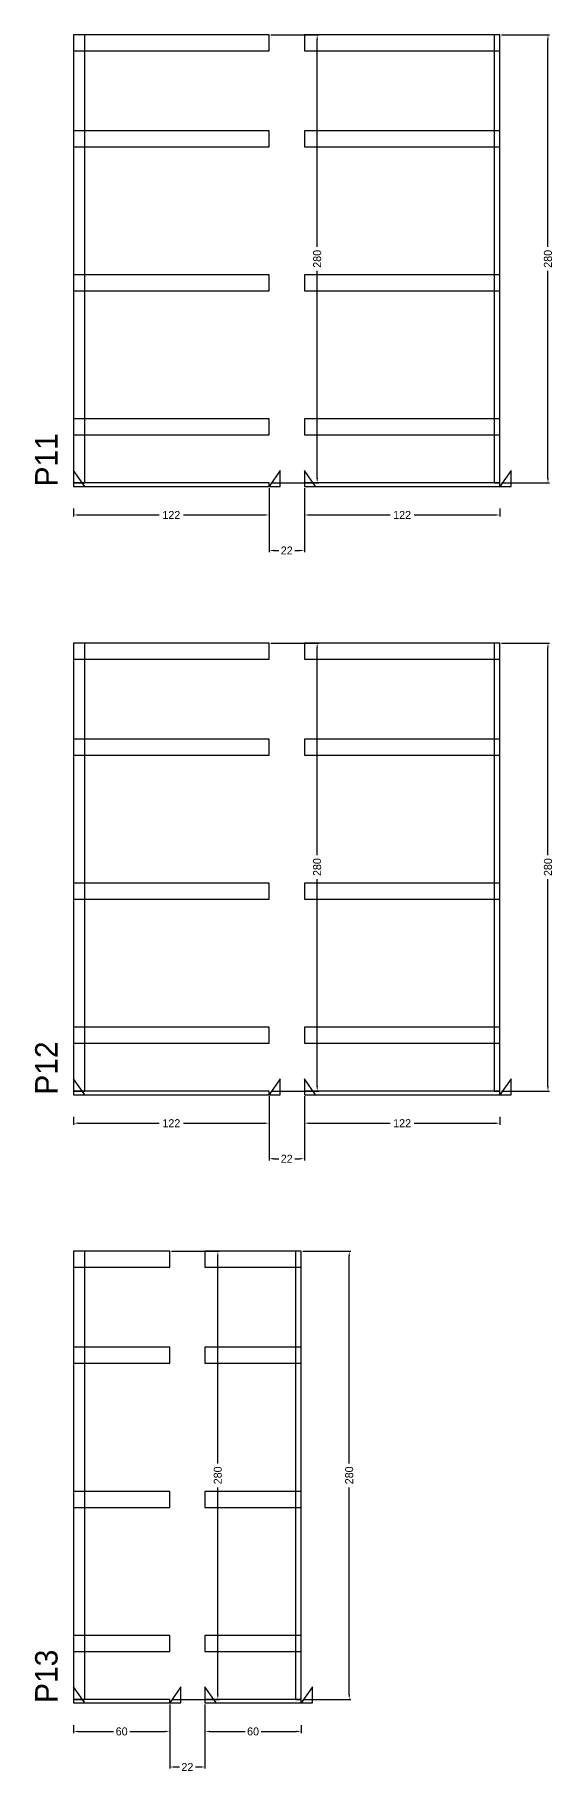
# Model space of a CAD drawing. Header units: centimetres. Extents: x -10500 to 4299, y -12546 to 295.
# Drawn here: x 3976 to 4299, y -1563 to -478 of the extents above; entities that cross this region are included whole.
import ezdxf

# ---------------------------------------------------------------- set-up
doc = ezdxf.new("R2010")
doc.units = ezdxf.units.CM
for name, color, linetype in [('COTA', 241, 'Continuous'), ('NOMENCLATURA', 7, 'Continuous'), ('SARR_2.2x10', 60, 'Continuous'), ('SARR_2.2x7', 40, 'Continuous')]:
    doc.layers.add(name, color=color, linetype=linetype)
doc.dimstyles.new('PAINEL-NOVA', dxfattribs={"dimtxt": 5, "dimasz": 3, "dimexe": 1, "dimexo": 1, "dimgap": 1, "dimtad": 1, "dimcen": 2.5, "dimazin": 3, "dimtfac": 1, "dimtmove": 0, "dimatfit": 3})

# ---------------------------------------------------------------- blocks, each defined once
blk = doc.blocks.new('_CLOSEDFILLED')
at = {"color": 0, "linetype": 'BYBLOCK'}
blk.add_solid([(-1, 0.16), (0, 0), (-1, -0.16)], dxfattribs=at)
blk = doc.blocks.new('*D89')
for p, q in [((4000, -773.8), (4000, -778.8)), ((4003, -777.8), (4053.5, -777.8)), ((4068.5, -777.8), (4119, -777.8)), ((4122, -773.8), (4122, -778.8))]:
    blk.add_line(p, q)
at = {"layer": 'Defpoints'}
for p in [(4000, -772.8), (4000, -777.8), (4122, -772.8)]:
    blk.add_point(p, dxfattribs=at)
at = {"layer": 'SARR_2.2x10', "xscale": 3, "yscale": 3, "rotation": 180}
blk.add_blockref('_CLOSEDFILLED', (4000, -777.8), dxfattribs=at)
at = {"layer": 'SARR_2.2x10', "xscale": 3, "yscale": 3}
blk.add_blockref('_CLOSEDFILLED', (4122, -777.8), dxfattribs=at)
at = {"layer": 'SARR_2.2x10', "insert": (4061, -777.8), "char_height": 5, "attachment_point": 5}
blk.add_mtext('122', dxfattribs=at)
blk = doc.blocks.new('*D90')
for p, q in [((4123, -477.8), (4153, -477.8)), ((4152, -610.3), (4152, -480.8)), ((4152, -754.8), (4152, -625.3)), ((4123, -757.8), (4153, -757.8))]:
    blk.add_line(p, q)
at = {"layer": 'Defpoints'}
for p in [(4122, -477.8), (4122, -757.8), (4152, -757.8)]:
    blk.add_point(p, dxfattribs=at)
at = {"layer": 'SARR_2.2x10', "xscale": 3, "yscale": 3}
for p, rotation in [((4152, -477.8), 90), ((4152, -757.8), 270)]:
    blk.add_blockref('_CLOSEDFILLED', p, dxfattribs=dict(at, rotation=rotation))
at = {"layer": 'SARR_2.2x10', "insert": (4152, -617.8), "char_height": 5, "attachment_point": 5, "rotation": 90}
blk.add_mtext('280', dxfattribs=at)
blk = doc.blocks.new('GRA-E')
at = {"layer": 'SARR_2.2x7'}
blk.add_lwpolyline([(0, 0), (7, 0), (0, 10)], close=True, dxfattribs=at)
blk = doc.blocks.new('GRA-D')
at = {"layer": 'SARR_2.2x7'}
blk.add_lwpolyline([(0, 0), (7, 0), (7, 10)], close=True, dxfattribs=at)
blk = doc.blocks.new('*D91')
for p, q in [((4144, -773.8), (4144, -778.8)), ((4147, -777.8), (4197.5, -777.8)), ((4212.5, -777.8), (4263, -777.8)), ((4266, -773.8), (4266, -778.8))]:
    blk.add_line(p, q)
at = {"layer": 'Defpoints'}
for p in [(4144, -772.8), (4144, -777.8), (4266, -772.8)]:
    blk.add_point(p, dxfattribs=at)
at = {"layer": 'SARR_2.2x10', "xscale": 3, "yscale": 3, "rotation": 180}
blk.add_blockref('_CLOSEDFILLED', (4144, -777.8), dxfattribs=at)
at = {"layer": 'SARR_2.2x10', "xscale": 3, "yscale": 3}
blk.add_blockref('_CLOSEDFILLED', (4266, -777.8), dxfattribs=at)
at = {"layer": 'SARR_2.2x10', "insert": (4205, -777.8), "char_height": 5, "attachment_point": 5}
blk.add_mtext('122', dxfattribs=at)
blk = doc.blocks.new('*D92')
for p, q in [((4267, -477.8), (4297, -477.8)), ((4296, -610.3), (4296, -480.8)), ((4296, -754.8), (4296, -625.3)), ((4267, -757.8), (4297, -757.8))]:
    blk.add_line(p, q)
at = {"layer": 'Defpoints'}
for p in [(4266, -477.8), (4266, -757.8), (4296, -757.8)]:
    blk.add_point(p, dxfattribs=at)
at = {"layer": 'SARR_2.2x10', "xscale": 3, "yscale": 3}
for p, rotation in [((4296, -477.8), 90), ((4296, -757.8), 270)]:
    blk.add_blockref('_CLOSEDFILLED', p, dxfattribs=dict(at, rotation=rotation))
at = {"layer": 'SARR_2.2x10', "insert": (4296, -617.8), "char_height": 5, "attachment_point": 5, "rotation": 90}
blk.add_mtext('280', dxfattribs=at)
blk = doc.blocks.new('*D93')
for p, q in [((4267, -477.8), (4297, -477.8)), ((4296, -610.3), (4296, -480.8)), ((4296, -754.8), (4296, -625.3)), ((4267, -757.8), (4297, -757.8))]:
    blk.add_line(p, q)
at = {"layer": 'Defpoints'}
for p in [(4266, -477.8), (4266, -757.8), (4296, -757.8)]:
    blk.add_point(p, dxfattribs=at)
at = {"layer": 'SARR_2.2x10', "xscale": 3, "yscale": 3}
for p, rotation in [((4296, -477.8), 90), ((4296, -757.8), 270)]:
    blk.add_blockref('_CLOSEDFILLED', p, dxfattribs=dict(at, rotation=rotation))
at = {"layer": 'SARR_2.2x10', "insert": (4296, -617.8), "char_height": 5, "attachment_point": 5, "rotation": 90}
blk.add_mtext('280', dxfattribs=at)
blk = doc.blocks.new('*D94')
for p, q in [((4267, -477.8), (4297, -477.8)), ((4296, -610.3), (4296, -480.8)), ((4296, -754.8), (4296, -625.3)), ((4267, -757.8), (4297, -757.8))]:
    blk.add_line(p, q)
at = {"layer": 'Defpoints'}
for p in [(4266, -477.8), (4266, -757.8), (4296, -757.8)]:
    blk.add_point(p, dxfattribs=at)
at = {"layer": 'SARR_2.2x10', "xscale": 3, "yscale": 3}
for p, rotation in [((4296, -477.8), 90), ((4296, -757.8), 270)]:
    blk.add_blockref('_CLOSEDFILLED', p, dxfattribs=dict(at, rotation=rotation))
at = {"layer": 'SARR_2.2x10', "insert": (4296, -617.8), "char_height": 5, "attachment_point": 5, "rotation": 90}
blk.add_mtext('280', dxfattribs=at)
blk = doc.blocks.new('*D95')
for p, q in [((4267, -477.8), (4297, -477.8)), ((4296, -610.3), (4296, -480.8)), ((4296, -754.8), (4296, -625.3)), ((4267, -757.8), (4297, -757.8))]:
    blk.add_line(p, q)
at = {"layer": 'Defpoints'}
for p in [(4266, -477.8), (4266, -757.8), (4296, -757.8)]:
    blk.add_point(p, dxfattribs=at)
at = {"layer": 'SARR_2.2x10', "xscale": 3, "yscale": 3}
for p, rotation in [((4296, -477.8), 90), ((4296, -757.8), 270)]:
    blk.add_blockref('_CLOSEDFILLED', p, dxfattribs=dict(at, rotation=rotation))
at = {"layer": 'SARR_2.2x10', "insert": (4296, -617.8), "char_height": 5, "attachment_point": 5, "rotation": 90}
blk.add_mtext('280', dxfattribs=at)
blk = doc.blocks.new('*D96')
for p, q in [((4267, -477.8), (4297, -477.8)), ((4296, -610.3), (4296, -480.8)), ((4296, -754.8), (4296, -625.3)), ((4267, -757.8), (4297, -757.8))]:
    blk.add_line(p, q)
at = {"layer": 'Defpoints'}
for p in [(4266, -477.8), (4266, -757.8), (4296, -757.8)]:
    blk.add_point(p, dxfattribs=at)
at = {"layer": 'SARR_2.2x10', "xscale": 3, "yscale": 3}
for p, rotation in [((4296, -477.8), 90), ((4296, -757.8), 270)]:
    blk.add_blockref('_CLOSEDFILLED', p, dxfattribs=dict(at, rotation=rotation))
at = {"layer": 'SARR_2.2x10', "insert": (4296, -617.8), "char_height": 5, "attachment_point": 5, "rotation": 90}
blk.add_mtext('280', dxfattribs=at)
blk = doc.blocks.new('*D97')
for p, q in [((4267, -477.8), (4297, -477.8)), ((4296, -610.3), (4296, -480.8)), ((4296, -754.8), (4296, -625.3)), ((4267, -757.8), (4297, -757.8))]:
    blk.add_line(p, q)
at = {"layer": 'Defpoints'}
for p in [(4266, -477.8), (4266, -757.8), (4296, -757.8)]:
    blk.add_point(p, dxfattribs=at)
at = {"layer": 'SARR_2.2x10', "xscale": 3, "yscale": 3}
for p, rotation in [((4296, -477.8), 90), ((4296, -757.8), 270)]:
    blk.add_blockref('_CLOSEDFILLED', p, dxfattribs=dict(at, rotation=rotation))
at = {"layer": 'SARR_2.2x10', "insert": (4296, -617.8), "char_height": 5, "attachment_point": 5, "rotation": 90}
blk.add_mtext('280', dxfattribs=at)
blk = doc.blocks.new('*D98')
for p, q in [((4267, -477.8), (4297, -477.8)), ((4296, -610.3), (4296, -480.8)), ((4296, -754.8), (4296, -625.3)), ((4267, -757.8), (4297, -757.8))]:
    blk.add_line(p, q)
at = {"layer": 'Defpoints'}
for p in [(4266, -477.8), (4266, -757.8), (4296, -757.8)]:
    blk.add_point(p, dxfattribs=at)
at = {"layer": 'SARR_2.2x10', "xscale": 3, "yscale": 3}
for p, rotation in [((4296, -477.8), 90), ((4296, -757.8), 270)]:
    blk.add_blockref('_CLOSEDFILLED', p, dxfattribs=dict(at, rotation=rotation))
at = {"layer": 'SARR_2.2x10', "insert": (4296, -617.8), "char_height": 5, "attachment_point": 5, "rotation": 90}
blk.add_mtext('280', dxfattribs=at)
blk = doc.blocks.new('*D99')
for p, q in [((4267, -477.8), (4297, -477.8)), ((4296, -610.3), (4296, -480.8)), ((4296, -754.8), (4296, -625.3)), ((4267, -757.8), (4297, -757.8))]:
    blk.add_line(p, q)
at = {"layer": 'Defpoints'}
for p in [(4266, -477.8), (4266, -757.8), (4296, -757.8)]:
    blk.add_point(p, dxfattribs=at)
at = {"layer": 'SARR_2.2x10', "xscale": 3, "yscale": 3}
for p, rotation in [((4296, -477.8), 90), ((4296, -757.8), 270)]:
    blk.add_blockref('_CLOSEDFILLED', p, dxfattribs=dict(at, rotation=rotation))
at = {"layer": 'SARR_2.2x10', "insert": (4296, -617.8), "char_height": 5, "attachment_point": 5, "rotation": 90}
blk.add_mtext('280', dxfattribs=at)
blk = doc.blocks.new('*D100')
for p, q in [((4267, -477.8), (4297, -477.8)), ((4296, -610.3), (4296, -480.8)), ((4296, -754.8), (4296, -625.3)), ((4267, -757.8), (4297, -757.8))]:
    blk.add_line(p, q)
at = {"layer": 'Defpoints'}
for p in [(4266, -477.8), (4266, -757.8), (4296, -757.8)]:
    blk.add_point(p, dxfattribs=at)
at = {"layer": 'SARR_2.2x10', "xscale": 3, "yscale": 3}
for p, rotation in [((4296, -477.8), 90), ((4296, -757.8), 270)]:
    blk.add_blockref('_CLOSEDFILLED', p, dxfattribs=dict(at, rotation=rotation))
at = {"layer": 'SARR_2.2x10', "insert": (4296, -617.8), "char_height": 5, "attachment_point": 5, "rotation": 90}
blk.add_mtext('280', dxfattribs=at)
blk = doc.blocks.new('*D101')
for p, q in [((4267, -477.8), (4297, -477.8)), ((4296, -610.3), (4296, -480.8)), ((4296, -754.8), (4296, -625.3)), ((4267, -757.8), (4297, -757.8))]:
    blk.add_line(p, q)
at = {"layer": 'Defpoints'}
for p in [(4266, -477.8), (4266, -757.8), (4296, -757.8)]:
    blk.add_point(p, dxfattribs=at)
at = {"layer": 'SARR_2.2x10', "xscale": 3, "yscale": 3}
for p, rotation in [((4296, -477.8), 90), ((4296, -757.8), 270)]:
    blk.add_blockref('_CLOSEDFILLED', p, dxfattribs=dict(at, rotation=rotation))
at = {"layer": 'SARR_2.2x10', "insert": (4296, -617.8), "char_height": 5, "attachment_point": 5, "rotation": 90}
blk.add_mtext('280', dxfattribs=at)
blk = doc.blocks.new('*D102')
for p, q in [((4122, -761), (4122, -801)), ((4144, -761), (4144, -801)), ((4125, -800), (4128, -800)), ((4138, -800), (4141, -800))]:
    blk.add_line(p, q)
at = {"layer": 'Defpoints'}
for p in [(4122, -760), (4144, -760), (4122, -800)]:
    blk.add_point(p, dxfattribs=at)
at = {"layer": 'COTA', "xscale": 3, "yscale": 3, "rotation": 180}
blk.add_blockref('_CLOSEDFILLED', (4122, -800), dxfattribs=at)
at = {"layer": 'COTA', "xscale": 3, "yscale": 3}
blk.add_blockref('_CLOSEDFILLED', (4144, -800), dxfattribs=at)
at = {"layer": 'COTA', "insert": (4133, -800), "char_height": 5, "attachment_point": 5}
blk.add_mtext('22', dxfattribs=at)
blk = doc.blocks.new('*D123')
for p, q in [((4000, -1153.8), (4000, -1158.8)), ((4003, -1157.8), (4053.5, -1157.8)), ((4068.5, -1157.8), (4119, -1157.8)), ((4122, -1153.8), (4122, -1158.8))]:
    blk.add_line(p, q)
at = {"layer": 'Defpoints'}
for p in [(4000, -1152.8), (4000, -1157.8), (4122, -1152.8)]:
    blk.add_point(p, dxfattribs=at)
at = {"layer": 'SARR_2.2x10', "xscale": 3, "yscale": 3, "rotation": 180}
blk.add_blockref('_CLOSEDFILLED', (4000, -1157.8), dxfattribs=at)
at = {"layer": 'SARR_2.2x10', "xscale": 3, "yscale": 3}
blk.add_blockref('_CLOSEDFILLED', (4122, -1157.8), dxfattribs=at)
at = {"layer": 'SARR_2.2x10', "insert": (4061, -1157.8), "char_height": 5, "attachment_point": 5}
blk.add_mtext('122', dxfattribs=at)
blk = doc.blocks.new('*D124')
for p, q in [((4123, -857.8), (4153, -857.8)), ((4152, -990.3), (4152, -860.8)), ((4152, -1134.8), (4152, -1005.3)), ((4123, -1137.8), (4153, -1137.8))]:
    blk.add_line(p, q)
at = {"layer": 'Defpoints'}
for p in [(4122, -857.8), (4122, -1137.8), (4152, -1137.8)]:
    blk.add_point(p, dxfattribs=at)
at = {"layer": 'SARR_2.2x10', "xscale": 3, "yscale": 3}
for p, rotation in [((4152, -857.8), 90), ((4152, -1137.8), 270)]:
    blk.add_blockref('_CLOSEDFILLED', p, dxfattribs=dict(at, rotation=rotation))
at = {"layer": 'SARR_2.2x10', "insert": (4152, -997.8), "char_height": 5, "attachment_point": 5, "rotation": 90}
blk.add_mtext('280', dxfattribs=at)
blk = doc.blocks.new('*D125')
for p, q in [((4144, -1153.8), (4144, -1158.8)), ((4147, -1157.8), (4197.5, -1157.8)), ((4212.5, -1157.8), (4263, -1157.8)), ((4266, -1153.8), (4266, -1158.8))]:
    blk.add_line(p, q)
at = {"layer": 'Defpoints'}
for p in [(4144, -1152.8), (4144, -1157.8), (4266, -1152.8)]:
    blk.add_point(p, dxfattribs=at)
at = {"layer": 'SARR_2.2x10', "xscale": 3, "yscale": 3, "rotation": 180}
blk.add_blockref('_CLOSEDFILLED', (4144, -1157.8), dxfattribs=at)
at = {"layer": 'SARR_2.2x10', "xscale": 3, "yscale": 3}
blk.add_blockref('_CLOSEDFILLED', (4266, -1157.8), dxfattribs=at)
at = {"layer": 'SARR_2.2x10', "insert": (4205, -1157.8), "char_height": 5, "attachment_point": 5}
blk.add_mtext('122', dxfattribs=at)
blk = doc.blocks.new('*D126')
for p, q in [((4267, -857.8), (4297, -857.8)), ((4296, -990.3), (4296, -860.8)), ((4296, -1134.8), (4296, -1005.3)), ((4267, -1137.8), (4297, -1137.8))]:
    blk.add_line(p, q)
at = {"layer": 'Defpoints'}
for p in [(4266, -857.8), (4266, -1137.8), (4296, -1137.8)]:
    blk.add_point(p, dxfattribs=at)
at = {"layer": 'SARR_2.2x10', "xscale": 3, "yscale": 3}
for p, rotation in [((4296, -857.8), 90), ((4296, -1137.8), 270)]:
    blk.add_blockref('_CLOSEDFILLED', p, dxfattribs=dict(at, rotation=rotation))
at = {"layer": 'SARR_2.2x10', "insert": (4296, -997.8), "char_height": 5, "attachment_point": 5, "rotation": 90}
blk.add_mtext('280', dxfattribs=at)
blk = doc.blocks.new('*D127')
for p, q in [((4267, -857.8), (4297, -857.8)), ((4296, -990.3), (4296, -860.8)), ((4296, -1134.8), (4296, -1005.3)), ((4267, -1137.8), (4297, -1137.8))]:
    blk.add_line(p, q)
at = {"layer": 'Defpoints'}
for p in [(4266, -857.8), (4266, -1137.8), (4296, -1137.8)]:
    blk.add_point(p, dxfattribs=at)
at = {"layer": 'SARR_2.2x10', "xscale": 3, "yscale": 3}
for p, rotation in [((4296, -857.8), 90), ((4296, -1137.8), 270)]:
    blk.add_blockref('_CLOSEDFILLED', p, dxfattribs=dict(at, rotation=rotation))
at = {"layer": 'SARR_2.2x10', "insert": (4296, -997.8), "char_height": 5, "attachment_point": 5, "rotation": 90}
blk.add_mtext('280', dxfattribs=at)
blk = doc.blocks.new('*D128')
for p, q in [((4267, -857.8), (4297, -857.8)), ((4296, -990.3), (4296, -860.8)), ((4296, -1134.8), (4296, -1005.3)), ((4267, -1137.8), (4297, -1137.8))]:
    blk.add_line(p, q)
at = {"layer": 'Defpoints'}
for p in [(4266, -857.8), (4266, -1137.8), (4296, -1137.8)]:
    blk.add_point(p, dxfattribs=at)
at = {"layer": 'SARR_2.2x10', "xscale": 3, "yscale": 3}
for p, rotation in [((4296, -857.8), 90), ((4296, -1137.8), 270)]:
    blk.add_blockref('_CLOSEDFILLED', p, dxfattribs=dict(at, rotation=rotation))
at = {"layer": 'SARR_2.2x10', "insert": (4296, -997.8), "char_height": 5, "attachment_point": 5, "rotation": 90}
blk.add_mtext('280', dxfattribs=at)
blk = doc.blocks.new('*D129')
for p, q in [((4267, -857.8), (4297, -857.8)), ((4296, -990.3), (4296, -860.8)), ((4296, -1134.8), (4296, -1005.3)), ((4267, -1137.8), (4297, -1137.8))]:
    blk.add_line(p, q)
at = {"layer": 'Defpoints'}
for p in [(4266, -857.8), (4266, -1137.8), (4296, -1137.8)]:
    blk.add_point(p, dxfattribs=at)
at = {"layer": 'SARR_2.2x10', "xscale": 3, "yscale": 3}
for p, rotation in [((4296, -857.8), 90), ((4296, -1137.8), 270)]:
    blk.add_blockref('_CLOSEDFILLED', p, dxfattribs=dict(at, rotation=rotation))
at = {"layer": 'SARR_2.2x10', "insert": (4296, -997.8), "char_height": 5, "attachment_point": 5, "rotation": 90}
blk.add_mtext('280', dxfattribs=at)
blk = doc.blocks.new('*D130')
for p, q in [((4267, -857.8), (4297, -857.8)), ((4296, -990.3), (4296, -860.8)), ((4296, -1134.8), (4296, -1005.3)), ((4267, -1137.8), (4297, -1137.8))]:
    blk.add_line(p, q)
at = {"layer": 'Defpoints'}
for p in [(4266, -857.8), (4266, -1137.8), (4296, -1137.8)]:
    blk.add_point(p, dxfattribs=at)
at = {"layer": 'SARR_2.2x10', "xscale": 3, "yscale": 3}
for p, rotation in [((4296, -857.8), 90), ((4296, -1137.8), 270)]:
    blk.add_blockref('_CLOSEDFILLED', p, dxfattribs=dict(at, rotation=rotation))
at = {"layer": 'SARR_2.2x10', "insert": (4296, -997.8), "char_height": 5, "attachment_point": 5, "rotation": 90}
blk.add_mtext('280', dxfattribs=at)
blk = doc.blocks.new('*D131')
for p, q in [((4267, -857.8), (4297, -857.8)), ((4296, -990.3), (4296, -860.8)), ((4296, -1134.8), (4296, -1005.3)), ((4267, -1137.8), (4297, -1137.8))]:
    blk.add_line(p, q)
at = {"layer": 'Defpoints'}
for p in [(4266, -857.8), (4266, -1137.8), (4296, -1137.8)]:
    blk.add_point(p, dxfattribs=at)
at = {"layer": 'SARR_2.2x10', "xscale": 3, "yscale": 3}
for p, rotation in [((4296, -857.8), 90), ((4296, -1137.8), 270)]:
    blk.add_blockref('_CLOSEDFILLED', p, dxfattribs=dict(at, rotation=rotation))
at = {"layer": 'SARR_2.2x10', "insert": (4296, -997.8), "char_height": 5, "attachment_point": 5, "rotation": 90}
blk.add_mtext('280', dxfattribs=at)
blk = doc.blocks.new('*D132')
for p, q in [((4267, -857.8), (4297, -857.8)), ((4296, -990.3), (4296, -860.8)), ((4296, -1134.8), (4296, -1005.3)), ((4267, -1137.8), (4297, -1137.8))]:
    blk.add_line(p, q)
at = {"layer": 'Defpoints'}
for p in [(4266, -857.8), (4266, -1137.8), (4296, -1137.8)]:
    blk.add_point(p, dxfattribs=at)
at = {"layer": 'SARR_2.2x10', "xscale": 3, "yscale": 3}
for p, rotation in [((4296, -857.8), 90), ((4296, -1137.8), 270)]:
    blk.add_blockref('_CLOSEDFILLED', p, dxfattribs=dict(at, rotation=rotation))
at = {"layer": 'SARR_2.2x10', "insert": (4296, -997.8), "char_height": 5, "attachment_point": 5, "rotation": 90}
blk.add_mtext('280', dxfattribs=at)
blk = doc.blocks.new('*D133')
for p, q in [((4267, -857.8), (4297, -857.8)), ((4296, -990.3), (4296, -860.8)), ((4296, -1134.8), (4296, -1005.3)), ((4267, -1137.8), (4297, -1137.8))]:
    blk.add_line(p, q)
at = {"layer": 'Defpoints'}
for p in [(4266, -857.8), (4266, -1137.8), (4296, -1137.8)]:
    blk.add_point(p, dxfattribs=at)
at = {"layer": 'SARR_2.2x10', "xscale": 3, "yscale": 3}
for p, rotation in [((4296, -857.8), 90), ((4296, -1137.8), 270)]:
    blk.add_blockref('_CLOSEDFILLED', p, dxfattribs=dict(at, rotation=rotation))
at = {"layer": 'SARR_2.2x10', "insert": (4296, -997.8), "char_height": 5, "attachment_point": 5, "rotation": 90}
blk.add_mtext('280', dxfattribs=at)
blk = doc.blocks.new('*D134')
for p, q in [((4267, -857.8), (4297, -857.8)), ((4296, -990.3), (4296, -860.8)), ((4296, -1134.8), (4296, -1005.3)), ((4267, -1137.8), (4297, -1137.8))]:
    blk.add_line(p, q)
at = {"layer": 'Defpoints'}
for p in [(4266, -857.8), (4266, -1137.8), (4296, -1137.8)]:
    blk.add_point(p, dxfattribs=at)
at = {"layer": 'SARR_2.2x10', "xscale": 3, "yscale": 3}
for p, rotation in [((4296, -857.8), 90), ((4296, -1137.8), 270)]:
    blk.add_blockref('_CLOSEDFILLED', p, dxfattribs=dict(at, rotation=rotation))
at = {"layer": 'SARR_2.2x10', "insert": (4296, -997.8), "char_height": 5, "attachment_point": 5, "rotation": 90}
blk.add_mtext('280', dxfattribs=at)
blk = doc.blocks.new('*D135')
for p, q in [((4267, -857.8), (4297, -857.8)), ((4296, -990.3), (4296, -860.8)), ((4296, -1134.8), (4296, -1005.3)), ((4267, -1137.8), (4297, -1137.8))]:
    blk.add_line(p, q)
at = {"layer": 'Defpoints'}
for p in [(4266, -857.8), (4266, -1137.8), (4296, -1137.8)]:
    blk.add_point(p, dxfattribs=at)
at = {"layer": 'SARR_2.2x10', "xscale": 3, "yscale": 3}
for p, rotation in [((4296, -857.8), 90), ((4296, -1137.8), 270)]:
    blk.add_blockref('_CLOSEDFILLED', p, dxfattribs=dict(at, rotation=rotation))
at = {"layer": 'SARR_2.2x10', "insert": (4296, -997.8), "char_height": 5, "attachment_point": 5, "rotation": 90}
blk.add_mtext('280', dxfattribs=at)
blk = doc.blocks.new('*D136')
for p, q in [((4122, -1141), (4122, -1181)), ((4144, -1141), (4144, -1181)), ((4125, -1180), (4128, -1180)), ((4138, -1180), (4141, -1180))]:
    blk.add_line(p, q)
at = {"layer": 'Defpoints'}
for p in [(4122, -1140), (4144, -1140), (4122, -1180)]:
    blk.add_point(p, dxfattribs=at)
at = {"layer": 'COTA', "xscale": 3, "yscale": 3, "rotation": 180}
blk.add_blockref('_CLOSEDFILLED', (4122, -1180), dxfattribs=at)
at = {"layer": 'COTA', "xscale": 3, "yscale": 3}
blk.add_blockref('_CLOSEDFILLED', (4144, -1180), dxfattribs=at)
at = {"layer": 'COTA', "insert": (4133, -1180), "char_height": 5, "attachment_point": 5}
blk.add_mtext('22', dxfattribs=at)
blk = doc.blocks.new('*D157')
for p, q in [((4000, -1533.8), (4000, -1538.8)), ((4003, -1537.8), (4025, -1537.8)), ((4035, -1537.8), (4057, -1537.8)), ((4060, -1533.8), (4060, -1538.8))]:
    blk.add_line(p, q)
at = {"layer": 'Defpoints'}
for p in [(4000, -1532.8), (4000, -1537.8), (4060, -1532.8)]:
    blk.add_point(p, dxfattribs=at)
at = {"layer": 'SARR_2.2x10', "xscale": 3, "yscale": 3, "rotation": 180}
blk.add_blockref('_CLOSEDFILLED', (4000, -1537.8), dxfattribs=at)
at = {"layer": 'SARR_2.2x10', "xscale": 3, "yscale": 3}
blk.add_blockref('_CLOSEDFILLED', (4060, -1537.8), dxfattribs=at)
at = {"layer": 'SARR_2.2x10', "insert": (4030, -1537.8), "char_height": 5, "attachment_point": 5}
blk.add_mtext('60', dxfattribs=at)
blk = doc.blocks.new('*D158')
for p, q in [((4061, -1237.8), (4091, -1237.8)), ((4090, -1370.3), (4090, -1240.8)), ((4090, -1514.8), (4090, -1385.3)), ((4061, -1517.8), (4091, -1517.8))]:
    blk.add_line(p, q)
at = {"layer": 'Defpoints'}
for p in [(4060, -1237.8), (4060, -1517.8), (4090, -1517.8)]:
    blk.add_point(p, dxfattribs=at)
at = {"layer": 'SARR_2.2x10', "xscale": 3, "yscale": 3}
for p, rotation in [((4090, -1237.8), 90), ((4090, -1517.8), 270)]:
    blk.add_blockref('_CLOSEDFILLED', p, dxfattribs=dict(at, rotation=rotation))
at = {"layer": 'SARR_2.2x10', "insert": (4090, -1377.8), "char_height": 5, "attachment_point": 5, "rotation": 90}
blk.add_mtext('280', dxfattribs=at)
blk = doc.blocks.new('*D159')
for p, q in [((4082, -1533.8), (4082, -1538.8)), ((4085, -1537.8), (4107, -1537.8)), ((4117, -1537.8), (4139, -1537.8)), ((4142, -1533.8), (4142, -1538.8))]:
    blk.add_line(p, q)
at = {"layer": 'Defpoints'}
for p in [(4082, -1532.8), (4082, -1537.8), (4142, -1532.8)]:
    blk.add_point(p, dxfattribs=at)
at = {"layer": 'SARR_2.2x10', "xscale": 3, "yscale": 3, "rotation": 180}
blk.add_blockref('_CLOSEDFILLED', (4082, -1537.8), dxfattribs=at)
at = {"layer": 'SARR_2.2x10', "xscale": 3, "yscale": 3}
blk.add_blockref('_CLOSEDFILLED', (4142, -1537.8), dxfattribs=at)
at = {"layer": 'SARR_2.2x10', "insert": (4112, -1537.8), "char_height": 5, "attachment_point": 5}
blk.add_mtext('60', dxfattribs=at)
blk = doc.blocks.new('*D160')
for p, q in [((4143, -1237.8), (4173, -1237.8)), ((4172, -1370.3), (4172, -1240.8)), ((4172, -1514.8), (4172, -1385.3)), ((4143, -1517.8), (4173, -1517.8))]:
    blk.add_line(p, q)
at = {"layer": 'Defpoints'}
for p in [(4142, -1237.8), (4142, -1517.8), (4172, -1517.8)]:
    blk.add_point(p, dxfattribs=at)
at = {"layer": 'SARR_2.2x10', "xscale": 3, "yscale": 3}
for p, rotation in [((4172, -1237.8), 90), ((4172, -1517.8), 270)]:
    blk.add_blockref('_CLOSEDFILLED', p, dxfattribs=dict(at, rotation=rotation))
at = {"layer": 'SARR_2.2x10', "insert": (4172, -1377.8), "char_height": 5, "attachment_point": 5, "rotation": 90}
blk.add_mtext('280', dxfattribs=at)
blk = doc.blocks.new('*D161')
for p, q in [((4143, -1237.8), (4173, -1237.8)), ((4172, -1370.3), (4172, -1240.8)), ((4172, -1514.8), (4172, -1385.3)), ((4143, -1517.8), (4173, -1517.8))]:
    blk.add_line(p, q)
at = {"layer": 'Defpoints'}
for p in [(4142, -1237.8), (4142, -1517.8), (4172, -1517.8)]:
    blk.add_point(p, dxfattribs=at)
at = {"layer": 'SARR_2.2x10', "xscale": 3, "yscale": 3}
for p, rotation in [((4172, -1237.8), 90), ((4172, -1517.8), 270)]:
    blk.add_blockref('_CLOSEDFILLED', p, dxfattribs=dict(at, rotation=rotation))
at = {"layer": 'SARR_2.2x10', "insert": (4172, -1377.8), "char_height": 5, "attachment_point": 5, "rotation": 90}
blk.add_mtext('280', dxfattribs=at)
blk = doc.blocks.new('*D162')
for p, q in [((4143, -1237.8), (4173, -1237.8)), ((4172, -1370.3), (4172, -1240.8)), ((4172, -1514.8), (4172, -1385.3)), ((4143, -1517.8), (4173, -1517.8))]:
    blk.add_line(p, q)
at = {"layer": 'Defpoints'}
for p in [(4142, -1237.8), (4142, -1517.8), (4172, -1517.8)]:
    blk.add_point(p, dxfattribs=at)
at = {"layer": 'SARR_2.2x10', "xscale": 3, "yscale": 3}
for p, rotation in [((4172, -1237.8), 90), ((4172, -1517.8), 270)]:
    blk.add_blockref('_CLOSEDFILLED', p, dxfattribs=dict(at, rotation=rotation))
at = {"layer": 'SARR_2.2x10', "insert": (4172, -1377.8), "char_height": 5, "attachment_point": 5, "rotation": 90}
blk.add_mtext('280', dxfattribs=at)
blk = doc.blocks.new('*D163')
for p, q in [((4143, -1237.8), (4173, -1237.8)), ((4172, -1370.3), (4172, -1240.8)), ((4172, -1514.8), (4172, -1385.3)), ((4143, -1517.8), (4173, -1517.8))]:
    blk.add_line(p, q)
at = {"layer": 'Defpoints'}
for p in [(4142, -1237.8), (4142, -1517.8), (4172, -1517.8)]:
    blk.add_point(p, dxfattribs=at)
at = {"layer": 'SARR_2.2x10', "xscale": 3, "yscale": 3}
for p, rotation in [((4172, -1237.8), 90), ((4172, -1517.8), 270)]:
    blk.add_blockref('_CLOSEDFILLED', p, dxfattribs=dict(at, rotation=rotation))
at = {"layer": 'SARR_2.2x10', "insert": (4172, -1377.8), "char_height": 5, "attachment_point": 5, "rotation": 90}
blk.add_mtext('280', dxfattribs=at)
blk = doc.blocks.new('*D164')
for p, q in [((4143, -1237.8), (4173, -1237.8)), ((4172, -1370.3), (4172, -1240.8)), ((4172, -1514.8), (4172, -1385.3)), ((4143, -1517.8), (4173, -1517.8))]:
    blk.add_line(p, q)
at = {"layer": 'Defpoints'}
for p in [(4142, -1237.8), (4142, -1517.8), (4172, -1517.8)]:
    blk.add_point(p, dxfattribs=at)
at = {"layer": 'SARR_2.2x10', "xscale": 3, "yscale": 3}
for p, rotation in [((4172, -1237.8), 90), ((4172, -1517.8), 270)]:
    blk.add_blockref('_CLOSEDFILLED', p, dxfattribs=dict(at, rotation=rotation))
at = {"layer": 'SARR_2.2x10', "insert": (4172, -1377.8), "char_height": 5, "attachment_point": 5, "rotation": 90}
blk.add_mtext('280', dxfattribs=at)
blk = doc.blocks.new('*D165')
for p, q in [((4143, -1237.8), (4173, -1237.8)), ((4172, -1370.3), (4172, -1240.8)), ((4172, -1514.8), (4172, -1385.3)), ((4143, -1517.8), (4173, -1517.8))]:
    blk.add_line(p, q)
at = {"layer": 'Defpoints'}
for p in [(4142, -1237.8), (4142, -1517.8), (4172, -1517.8)]:
    blk.add_point(p, dxfattribs=at)
at = {"layer": 'SARR_2.2x10', "xscale": 3, "yscale": 3}
for p, rotation in [((4172, -1237.8), 90), ((4172, -1517.8), 270)]:
    blk.add_blockref('_CLOSEDFILLED', p, dxfattribs=dict(at, rotation=rotation))
at = {"layer": 'SARR_2.2x10', "insert": (4172, -1377.8), "char_height": 5, "attachment_point": 5, "rotation": 90}
blk.add_mtext('280', dxfattribs=at)
blk = doc.blocks.new('*D166')
for p, q in [((4143, -1237.8), (4173, -1237.8)), ((4172, -1370.3), (4172, -1240.8)), ((4172, -1514.8), (4172, -1385.3)), ((4143, -1517.8), (4173, -1517.8))]:
    blk.add_line(p, q)
at = {"layer": 'Defpoints'}
for p in [(4142, -1237.8), (4142, -1517.8), (4172, -1517.8)]:
    blk.add_point(p, dxfattribs=at)
at = {"layer": 'SARR_2.2x10', "xscale": 3, "yscale": 3}
for p, rotation in [((4172, -1237.8), 90), ((4172, -1517.8), 270)]:
    blk.add_blockref('_CLOSEDFILLED', p, dxfattribs=dict(at, rotation=rotation))
at = {"layer": 'SARR_2.2x10', "insert": (4172, -1377.8), "char_height": 5, "attachment_point": 5, "rotation": 90}
blk.add_mtext('280', dxfattribs=at)
blk = doc.blocks.new('*D167')
for p, q in [((4143, -1237.8), (4173, -1237.8)), ((4172, -1370.3), (4172, -1240.8)), ((4172, -1514.8), (4172, -1385.3)), ((4143, -1517.8), (4173, -1517.8))]:
    blk.add_line(p, q)
at = {"layer": 'Defpoints'}
for p in [(4142, -1237.8), (4142, -1517.8), (4172, -1517.8)]:
    blk.add_point(p, dxfattribs=at)
at = {"layer": 'SARR_2.2x10', "xscale": 3, "yscale": 3}
for p, rotation in [((4172, -1237.8), 90), ((4172, -1517.8), 270)]:
    blk.add_blockref('_CLOSEDFILLED', p, dxfattribs=dict(at, rotation=rotation))
at = {"layer": 'SARR_2.2x10', "insert": (4172, -1377.8), "char_height": 5, "attachment_point": 5, "rotation": 90}
blk.add_mtext('280', dxfattribs=at)
blk = doc.blocks.new('*D168')
for p, q in [((4143, -1237.8), (4173, -1237.8)), ((4172, -1370.3), (4172, -1240.8)), ((4172, -1514.8), (4172, -1385.3)), ((4143, -1517.8), (4173, -1517.8))]:
    blk.add_line(p, q)
at = {"layer": 'Defpoints'}
for p in [(4142, -1237.8), (4142, -1517.8), (4172, -1517.8)]:
    blk.add_point(p, dxfattribs=at)
at = {"layer": 'SARR_2.2x10', "xscale": 3, "yscale": 3}
for p, rotation in [((4172, -1237.8), 90), ((4172, -1517.8), 270)]:
    blk.add_blockref('_CLOSEDFILLED', p, dxfattribs=dict(at, rotation=rotation))
at = {"layer": 'SARR_2.2x10', "insert": (4172, -1377.8), "char_height": 5, "attachment_point": 5, "rotation": 90}
blk.add_mtext('280', dxfattribs=at)
blk = doc.blocks.new('*D169')
for p, q in [((4143, -1237.8), (4173, -1237.8)), ((4172, -1370.3), (4172, -1240.8)), ((4172, -1514.8), (4172, -1385.3)), ((4143, -1517.8), (4173, -1517.8))]:
    blk.add_line(p, q)
at = {"layer": 'Defpoints'}
for p in [(4142, -1237.8), (4142, -1517.8), (4172, -1517.8)]:
    blk.add_point(p, dxfattribs=at)
at = {"layer": 'SARR_2.2x10', "xscale": 3, "yscale": 3}
for p, rotation in [((4172, -1237.8), 90), ((4172, -1517.8), 270)]:
    blk.add_blockref('_CLOSEDFILLED', p, dxfattribs=dict(at, rotation=rotation))
at = {"layer": 'SARR_2.2x10', "insert": (4172, -1377.8), "char_height": 5, "attachment_point": 5, "rotation": 90}
blk.add_mtext('280', dxfattribs=at)
blk = doc.blocks.new('*D170')
for p, q in [((4060, -1521), (4060, -1561)), ((4082, -1521), (4082, -1561)), ((4063, -1560), (4066, -1560)), ((4076, -1560), (4079, -1560))]:
    blk.add_line(p, q)
at = {"layer": 'Defpoints'}
for p in [(4060, -1520), (4082, -1520), (4060, -1560)]:
    blk.add_point(p, dxfattribs=at)
at = {"layer": 'COTA', "xscale": 3, "yscale": 3, "rotation": 180}
blk.add_blockref('_CLOSEDFILLED', (4060, -1560), dxfattribs=at)
at = {"layer": 'COTA', "xscale": 3, "yscale": 3}
blk.add_blockref('_CLOSEDFILLED', (4082, -1560), dxfattribs=at)
at = {"layer": 'COTA', "insert": (4071, -1560), "char_height": 5, "attachment_point": 5}
blk.add_mtext('22', dxfattribs=at)

msp = doc.modelspace()

# ---------------------------------------------------------------- linework, layer by layer
at = {"layer": 'SARR_2.2x10'}
for p, q in [((4122, -477.8), (4000, -477.8)), ((4000, -477.8), (4000, -487.8)), ((4000, -487.8), (4122, -487.8)), ((4122, -487.8), (4122, -477.8)), ((4266, -477.8), (4144, -477.8)), ((4144, -477.8), (4144, -487.8)), ((4144, -487.8), (4266, -487.8)), ((4266, -487.8), (4266, -477.8)), ((4122, -537.8), (4000, -537.8)), ((4000, -537.8), (4000, -547.8)), ((4122, -547.8), (4122, -537.8)), ((4266, -537.8), (4144, -537.8)), ((4144, -537.8), (4144, -547.8)), ((4266, -547.8), (4266, -537.8)), ((4000, -547.8), (4122, -547.8)), ((4144, -547.8), (4266, -547.8)), ((4122, -627.8), (4000, -627.8)), ((4000, -627.8), (4000, -637.8)), ((4122, -637.8), (4122, -627.8)), ((4266, -627.8), (4144, -627.8)), ((4144, -627.8), (4144, -637.8)), ((4266, -637.8), (4266, -627.8)), ((4000, -637.8), (4122, -637.8)), ((4144, -637.8), (4266, -637.8)), ((4122, -717.8), (4000, -717.8)), ((4000, -717.8), (4000, -727.8)), ((4122, -727.8), (4122, -717.8)), ((4266, -717.8), (4144, -717.8)), ((4144, -717.8), (4144, -727.8)), ((4266, -727.8), (4266, -717.8)), ((4000, -727.8), (4122, -727.8)), ((4144, -727.8), (4266, -727.8)), ((4122, -857.8), (4000, -857.8)), ((4000, -857.8), (4000, -867.8)), ((4000, -867.8), (4122, -867.8)), ((4122, -867.8), (4122, -857.8)), ((4266, -857.8), (4144, -857.8)), ((4144, -857.8), (4144, -867.8)), ((4144, -867.8), (4266, -867.8)), ((4266, -867.8), (4266, -857.8)), ((4122, -917.8), (4000, -917.8)), ((4000, -917.8), (4000, -927.8)), ((4122, -927.8), (4122, -917.8)), ((4266, -917.8), (4144, -917.8)), ((4144, -917.8), (4144, -927.8)), ((4266, -927.8), (4266, -917.8)), ((4000, -927.8), (4122, -927.8)), ((4144, -927.8), (4266, -927.8)), ((4122, -1007.8), (4000, -1007.8)), ((4000, -1007.8), (4000, -1017.8)), ((4122, -1017.8), (4122, -1007.8)), ((4266, -1007.8), (4144, -1007.8)), ((4144, -1007.8), (4144, -1017.8)), ((4266, -1017.8), (4266, -1007.8)), ((4000, -1017.8), (4122, -1017.8)), ((4144, -1017.8), (4266, -1017.8)), ((4122, -1097.8), (4000, -1097.8)), ((4000, -1097.8), (4000, -1107.8)), ((4122, -1107.8), (4122, -1097.8)), ((4266, -1097.8), (4144, -1097.8)), ((4144, -1097.8), (4144, -1107.8)), ((4266, -1107.8), (4266, -1097.8)), ((4000, -1107.8), (4122, -1107.8)), ((4144, -1107.8), (4266, -1107.8)), ((4060, -1237.8), (4000, -1237.8)), ((4000, -1237.8), (4000, -1247.8)), ((4000, -1247.8), (4060, -1247.8)), ((4060, -1247.8), (4060, -1237.8)), ((4142, -1237.8), (4082, -1237.8)), ((4082, -1237.8), (4082, -1247.8)), ((4082, -1247.8), (4142, -1247.8)), ((4142, -1247.8), (4142, -1237.8)), ((4060, -1297.8), (4000, -1297.8)), ((4000, -1297.8), (4000, -1307.8)), ((4060, -1307.8), (4060, -1297.8)), ((4142, -1297.8), (4082, -1297.8)), ((4082, -1297.8), (4082, -1307.8)), ((4142, -1307.8), (4142, -1297.8)), ((4000, -1307.8), (4060, -1307.8)), ((4082, -1307.8), (4142, -1307.8)), ((4060, -1387.8), (4000, -1387.8)), ((4000, -1387.8), (4000, -1397.8)), ((4060, -1397.8), (4060, -1387.8)), ((4142, -1387.8), (4082, -1387.8)), ((4082, -1387.8), (4082, -1397.8)), ((4142, -1397.8), (4142, -1387.8)), ((4000, -1397.8), (4060, -1397.8)), ((4082, -1397.8), (4142, -1397.8)), ((4060, -1477.8), (4000, -1477.8)), ((4000, -1477.8), (4000, -1487.8)), ((4060, -1487.8), (4060, -1477.8)), ((4142, -1477.8), (4082, -1477.8)), ((4082, -1477.8), (4082, -1487.8)), ((4142, -1487.8), (4142, -1477.8)), ((4000, -1487.8), (4060, -1487.8)), ((4082, -1487.8), (4142, -1487.8))]:
    msp.add_line(p, q, dxfattribs=at)
at = {"layer": 'SARR_2.2x7'}
for p, q in [((4007, -477.8), (4000, -477.8)), ((4000, -477.8), (4000, -757.8)), ((4007, -757.8), (4007, -477.8)), ((4266, -477.8), (4262.5, -477.8)), ((4262.5, -477.8), (4262.5, -757.8)), ((4266, -757.8), (4266, -477.8)), ((4122, -757.8), (4000, -757.8)), ((4000, -757.8), (4000, -760)), ((4000, -757.8), (4007, -757.8)), ((4122, -760), (4122, -757.8)), ((4266, -757.8), (4144, -757.8)), ((4144, -757.8), (4144, -760)), ((4262.5, -757.8), (4266, -757.8)), ((4266, -760), (4266, -757.8)), ((4000, -760), (4122, -760)), ((4144, -760), (4266, -760)), ((4007, -857.8), (4000, -857.8)), ((4000, -857.8), (4000, -1137.8)), ((4007, -1137.8), (4007, -857.8)), ((4266, -857.8), (4262.5, -857.8)), ((4262.5, -857.8), (4262.5, -1137.8)), ((4266, -1137.8), (4266, -857.8)), ((4122, -1137.8), (4000, -1137.8)), ((4000, -1137.8), (4000, -1140)), ((4000, -1137.8), (4007, -1137.8)), ((4122, -1140), (4122, -1137.8)), ((4266, -1137.8), (4144, -1137.8)), ((4144, -1137.8), (4144, -1140)), ((4262.5, -1137.8), (4266, -1137.8)), ((4266, -1140), (4266, -1137.8)), ((4000, -1140), (4122, -1140)), ((4144, -1140), (4266, -1140)), ((4007, -1237.8), (4000, -1237.8)), ((4000, -1237.8), (4000, -1517.8)), ((4007, -1517.8), (4007, -1237.8)), ((4142, -1237.8), (4138.5, -1237.8)), ((4138.5, -1237.8), (4138.5, -1517.8)), ((4142, -1517.8), (4142, -1237.8)), ((4060, -1517.8), (4000, -1517.8)), ((4000, -1517.8), (4000, -1520)), ((4000, -1517.8), (4007, -1517.8)), ((4060, -1520), (4060, -1517.8)), ((4142, -1517.8), (4082, -1517.8)), ((4082, -1517.8), (4082, -1520)), ((4138.5, -1517.8), (4142, -1517.8)), ((4142, -1520), (4142, -1517.8)), ((4000, -1520), (4060, -1520)), ((4082, -1520), (4142, -1520))]:
    msp.add_line(p, q, dxfattribs=at)

# ---------------------------------------------------------------- block references
for name, p in [('GRA-E', (4000, -760)), ('GRA-D', (4122, -760)), ('GRA-E', (4144, -760)), ('GRA-D', (4266, -760)), ('GRA-E', (4000, -1140)), ('GRA-D', (4122, -1140)), ('GRA-E', (4144, -1140)), ('GRA-D', (4266, -1140)), ('GRA-E', (4000, -1520)), ('GRA-D', (4060, -1520)), ('GRA-E', (4082, -1520)), ('GRA-D', (4142, -1520))]:
    msp.add_blockref(name, p, dxfattribs=at)

# ---------------------------------------------------------------- texts
at = {"layer": 'NOMENCLATURA'}
for s, p in [('P11', (3990, -760)), ('P12', (3990, -1140)), ('P13', (3990, -1520))]:
    msp.add_text(s, height=14, rotation=90, dxfattribs=at).set_placement(p)

# ---------------------------------------------------------------- dimensions: what is measured, and where the dimension line sits
at = {"layer": 'COTA'}
for base, p1, p2, picture, middle in [((4122, -800), (4122, -760), (4144, -760), '*D102', (4133, -800)), ((4122, -1180), (4122, -1140), (4144, -1140), '*D136', (4133, -1180)), ((4060, -1560), (4060, -1520), (4082, -1520), '*D170', (4071, -1560))]:
    dim = msp.add_linear_dim(base=base, p1=p1, p2=p2, dimstyle='PAINEL-NOVA', dxfattribs=at)
    dim.commit()
    dim.dimension.update_dxf_attribs({"geometry": picture, "text_midpoint": middle})
at = {"layer": 'SARR_2.2x10'}
for base, p1, p2, picture, middle in [((4152, -757.8), (4122, -757.8), (4122, -477.8), '*D90', (4152, -617.8)), ((4296, -757.8), (4266, -757.8), (4266, -477.8), '*D92', (4296, -617.8)), ((4296, -757.8), (4266, -757.8), (4266, -477.8), '*D93', (4296, -617.8)), ((4296, -757.8), (4266, -757.8), (4266, -477.8), '*D94', (4296, -617.8)), ((4296, -757.8), (4266, -757.8), (4266, -477.8), '*D95', (4296, -617.8)), ((4296, -757.8), (4266, -757.8), (4266, -477.8), '*D96', (4296, -617.8)), ((4296, -757.8), (4266, -757.8), (4266, -477.8), '*D97', (4296, -617.8)), ((4296, -757.8), (4266, -757.8), (4266, -477.8), '*D98', (4296, -617.8)), ((4296, -757.8), (4266, -757.8), (4266, -477.8), '*D99', (4296, -617.8)), ((4296, -757.8), (4266, -757.8), (4266, -477.8), '*D100', (4296, -617.8)), ((4296, -757.8), (4266, -757.8), (4266, -477.8), '*D101', (4296, -617.8)), ((4152, -1137.8), (4122, -1137.8), (4122, -857.8), '*D124', (4152, -997.8)), ((4296, -1137.8), (4266, -1137.8), (4266, -857.8), '*D126', (4296, -997.8)), ((4296, -1137.8), (4266, -1137.8), (4266, -857.8), '*D127', (4296, -997.8)), ((4296, -1137.8), (4266, -1137.8), (4266, -857.8), '*D128', (4296, -997.8)), ((4296, -1137.8), (4266, -1137.8), (4266, -857.8), '*D129', (4296, -997.8)), ((4296, -1137.8), (4266, -1137.8), (4266, -857.8), '*D130', (4296, -997.8)), ((4296, -1137.8), (4266, -1137.8), (4266, -857.8), '*D131', (4296, -997.8)), ((4296, -1137.8), (4266, -1137.8), (4266, -857.8), '*D132', (4296, -997.8)), ((4296, -1137.8), (4266, -1137.8), (4266, -857.8), '*D133', (4296, -997.8)), ((4296, -1137.8), (4266, -1137.8), (4266, -857.8), '*D134', (4296, -997.8)), ((4296, -1137.8), (4266, -1137.8), (4266, -857.8), '*D135', (4296, -997.8)), ((4090, -1517.8), (4060, -1517.8), (4060, -1237.8), '*D158', (4090, -1377.8)), ((4172, -1517.8), (4142, -1517.8), (4142, -1237.8), '*D160', (4172, -1377.8)), ((4172, -1517.8), (4142, -1517.8), (4142, -1237.8), '*D161', (4172, -1377.8)), ((4172, -1517.8), (4142, -1517.8), (4142, -1237.8), '*D162', (4172, -1377.8)), ((4172, -1517.8), (4142, -1517.8), (4142, -1237.8), '*D163', (4172, -1377.8)), ((4172, -1517.8), (4142, -1517.8), (4142, -1237.8), '*D164', (4172, -1377.8)), ((4172, -1517.8), (4142, -1517.8), (4142, -1237.8), '*D165', (4172, -1377.8)), ((4172, -1517.8), (4142, -1517.8), (4142, -1237.8), '*D166', (4172, -1377.8)), ((4172, -1517.8), (4142, -1517.8), (4142, -1237.8), '*D167', (4172, -1377.8)), ((4172, -1517.8), (4142, -1517.8), (4142, -1237.8), '*D168', (4172, -1377.8)), ((4172, -1517.8), (4142, -1517.8), (4142, -1237.8), '*D169', (4172, -1377.8))]:
    dim = msp.add_linear_dim(base=base, p1=p1, p2=p2, angle=90, dimstyle='PAINEL-NOVA', dxfattribs=at)
    dim.commit()
    dim.dimension.update_dxf_attribs({"geometry": picture, "text_midpoint": middle})
for base, p1, p2, picture, middle in [((4000, -777.8), (4000, -772.8), (4122, -772.8), '*D89', (4061, -777.8)), ((4144, -777.8), (4144, -772.8), (4266, -772.8), '*D91', (4205, -777.8)), ((4000, -1157.8), (4000, -1152.8), (4122, -1152.8), '*D123', (4061, -1157.8)), ((4144, -1157.8), (4144, -1152.8), (4266, -1152.8), '*D125', (4205, -1157.8)), ((4000, -1537.8), (4000, -1532.8), (4060, -1532.8), '*D157', (4030, -1537.8)), ((4082, -1537.8), (4082, -1532.8), (4142, -1532.8), '*D159', (4112, -1537.8))]:
    dim = msp.add_linear_dim(base=base, p1=p1, p2=p2, dimstyle='PAINEL-NOVA', dxfattribs=at)
    dim.commit()
    dim.dimension.update_dxf_attribs({"geometry": picture, "text_midpoint": middle})

doc.saveas('drawing.dxf')
